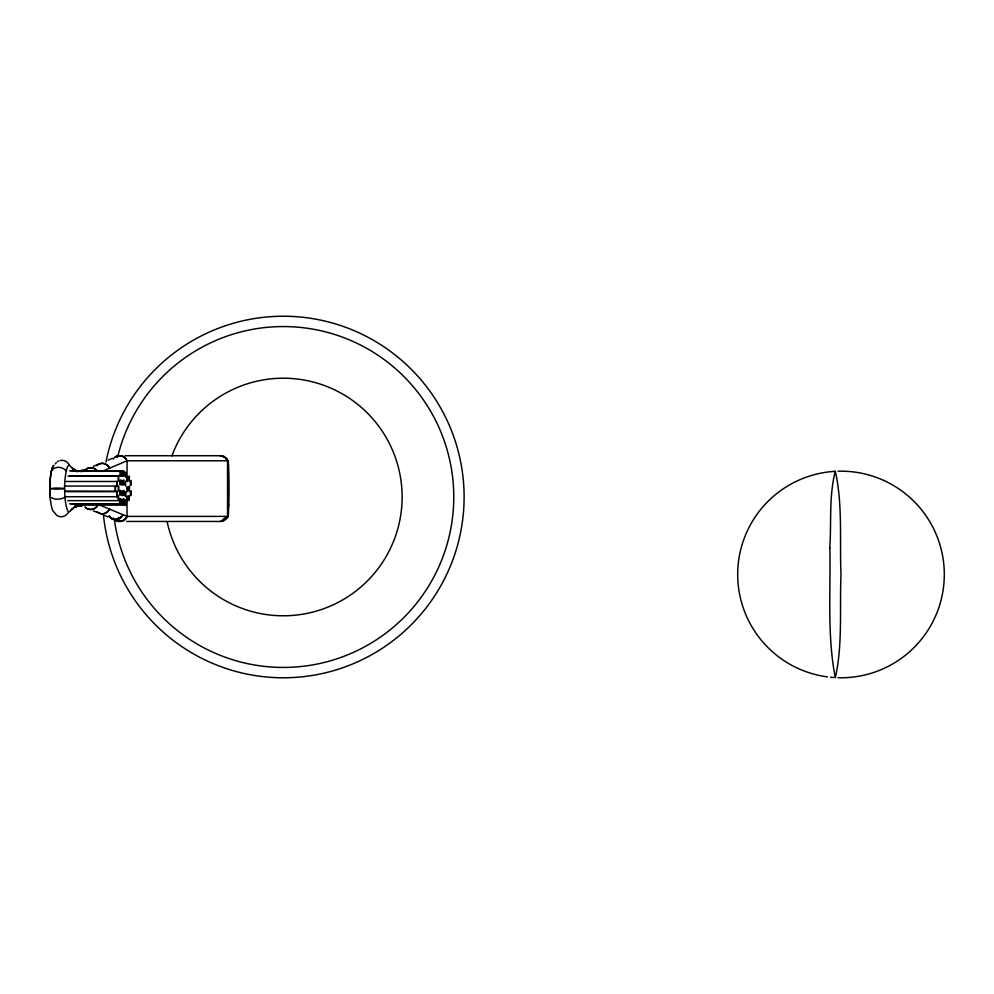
<?xml version="1.0" encoding="UTF-8"?>
<svg xmlns="http://www.w3.org/2000/svg" width="994" height="994" viewBox="0 0 994 994"><rect width="100%" height="100%" fill="white"/><g stroke="black" fill="none" stroke-linecap="round" stroke-linejoin="round"><path stroke-width="1.49" d="M49.737 487.259A26.85 4.659 90 0 1 53.924 465.366A26.95 4.684 -90 0 0 49.725 487.234L50.16 497.298L55.204 499.125A8.362 3.206 -4.2 0 0 62.808 498.267L64.983 497.261L64.548 487.259A26.85 4.659 90 0 1 69.418 465.329L68.661 463.937A8.312 8.176 85.8 0 0 60.386 460.471M101.848 471.479L127.046 460.781L228.297 460.781L228.819 472.312A32.64 1.479 90 0 1 228.819 505.176L228.322 516.395L224.035 519.688A8.611 6.846 3.4 0 1 222.519 520.036M121.964 471.293L121.927 476.35L121.964 471.293L71.406 471.293M69.605 475.915L120.175 475.915L120.634 473.492L120.212 470.858L69.642 470.858M116.857 491.67L116.82 496.727L116.857 491.67L66.3 491.67M113.304 518.023A7.977 7.567 -65.1 0 0 118.137 521.353L122.66 520.819A8.213 8.089 -90 0 0 126.3 517.812L127.046 516.395L127.046 498.789M89.211 509.35L90.765 509.487A8.275 8.089 -70.5 0 0 96.43 507.064L98.22 504.43L127.046 516.395L228.322 516.395L223.923 519.688M108.955 510.133A8.3 7.989 -68.6 0 1 102.307 513.811L100.754 513.662A7.977 7.679 -68.6 0 1 96.816 511.512A7.977 7.704 -67.6 0 0 100.754 513.662L102.307 513.811A8.287 8.002 -67.6 0 0 107.936 511.376L109.738 508.742M110.309 517.402A7.977 7.567 -65.1 0 0 114.211 519.527L115.726 519.663A8.287 7.89 -64.1 0 0 121.318 517.203L123.132 514.581M51.439 470.92L53.949 468.298L56.683 467.428A8.362 6.101 10.8 0 1 64.2 469.069L66.263 470.982M64.983 497.261A26.85 4.659 90 0 0 68.748 511.811L67.952 513.177A8.312 8.076 -47.6 0 1 59.59 516.594L56.745 515.426L53.924 511.885A26.937 4.672 -90 0 1 49.725 489.93M227.564 517.452L227.551 516.395L223.153 519.688L227.551 516.395L227.551 460.781L224.557 457.103L220.034 455.724L125.07 455.724M75.146 507.512L76.128 506.294L71.059 509.748L72.562 509.276M55.329 463.863L56.31 462.645M228.123 505.983L228.819 505.176M225.787 518.371L226.806 517.452M77.979 506.431L80.576 504.666L74.898 507.077L76.476 506.903M57.515 461.663L58.894 460.93M120.212 470.858L120.286 475.853M123.828 471.144L123.691 476.076L123.828 471.144L73.158 471.032M118.448 476.163L118.423 481.22L118.448 476.163L67.89 476.163M116.807 481.481L116.77 486.526L116.807 481.481L66.25 481.481M115.379 486.066L115.341 491.111L115.379 486.066L64.821 486.066M118.497 491.272L118.534 486.215L118.497 491.272L64.784 491.111M118.398 500.641L118.435 495.584L118.398 500.641L67.84 500.641M120.162 503.809L120.199 498.764L120.162 503.809L69.605 503.809M121.914 504.256L121.951 499.199L121.914 504.256L71.357 504.256M123.678 503.983L123.703 498.926L123.678 503.983L73.109 503.983M125.555 505.138L125.592 500.081L125.555 505.138L74.997 505.138M112.384 458.259L108.073 460.222M93.424 466.273L96.903 464.943M116.894 519.303L120.982 517.042L115.366 519.489M50.197 488.427L54.682 489.11A8.362 0.907 -1.1 0 0 62.311 488.874L64.523 488.588L62.311 488.302A8.362 0.907 1.1 0 0 54.682 488.066L50.197 488.75M81.123 470.299L85.733 469.864L88.64 471.094L84.167 469.702M77.383 471.044L78.936 470.895A8.3 8.163 78.3 0 1 82.017 471.529L77.42 471.044M102.283 463.378L100.754 463.515A7.977 7.704 67.6 0 0 96.766 465.689A7.977 7.679 68.6 0 1 100.779 463.502L102.307 463.366A8.287 8.002 67.6 0 1 107.936 465.801L109.738 468.435M66.263 496.727L116.82 496.727M126.549 521.452L220.047 521.452A8.213 8.089 -90 0 0 227.551 516.395A8.138 8.126 -90 0 1 220.047 521.465M68.748 511.811L70.089 511.338A486.464 84.478 90 0 1 76.849 504.902M111.067 518.197L108.992 515.998L112.384 518.905L115.702 519.651A8.3 7.865 -65.1 0 0 122.349 515.973M77.383 506.132L82.017 505.648A8.337 8.2 84.2 0 0 83.446 504.877A8.337 8.2 -78.3 0 1 82.017 505.648L80.551 506.108A8.163 8.039 83.8 0 1 77.433 506.132M85.161 507.151A7.977 7.79 -70.5 0 0 89.187 509.338L90.74 509.487A8.3 8.076 -71.5 0 0 97.449 505.834M220.047 455.724L223.961 456.345L227.576 459.365M112.384 518.905L113.838 519.353M73.916 468.808L72.413 468.336L77.482 471.79L75.283 469.553M96.903 512.233L93.424 510.904M104.345 515.314L108.073 516.955M223.153 456.345L224.557 457.103M69.418 465.329L70.089 465.838A486.464 84.478 90 0 0 75.494 471.243M227.874 464.67L228.583 465.503M225.787 458.122L226.806 459.365M113.304 459.153A7.977 7.567 65.1 0 1 118.137 455.824L122.66 456.358A8.213 8.089 -90 0 1 126.3 459.365L127.046 460.781L127.046 475.989M127.046 516.395A8.337 7.902 -65.1 0 1 122.647 520.819L121.156 521.303A8.213 8.089 -90 0 1 115.093 520.073M127.046 460.781A8.337 7.902 65.1 0 0 122.647 456.358L121.156 455.873A8.213 8.089 -90 0 0 115.093 457.103M126.337 517.824A8.138 7.853 -90 0 1 115.416 520.086M115.416 457.091A8.138 7.853 90 0 1 126.337 459.352M89.211 509.35A7.977 7.766 -71.5 0 1 85.198 507.164M114.186 519.514A7.977 7.592 -64.1 0 1 109.34 516.172M85.161 470.025A7.977 7.79 70.5 0 1 89.187 467.839L90.752 467.689A8.287 8.089 70.5 0 1 96.43 470.112L97.449 471.342A8.3 8.076 71.5 0 0 90.752 467.677L89.187 467.839A7.977 7.766 71.5 0 0 85.198 470.013M102.307 463.366A8.3 7.989 68.6 0 1 108.955 467.043M105.96 462.061A180.771 180.771 0 0 1 388.294 349.826A180.771 180.771 0 0 1 374.129 653.319A180.771 180.771 0 0 1 103.475 515.265M171.875 455.911A118.795 118.795 0 0 1 358.871 405.316A118.795 118.795 0 0 1 344.98 598.537A118.795 118.795 0 0 1 167.141 521.738M117.565 457.327A170.446 170.446 0 0 1 384.442 359.791A170.446 170.446 0 0 1 370.315 643.578A170.446 170.446 0 0 1 114.447 520.011M838.017 471.218A103.301 103.301 0 0 1 944.3 574.47A103.301 103.301 0 0 1 838.017 677.734M833.519 677.498A103.301 103.301 0 0 1 830.524 677.237M827.517 676.889A103.301 103.301 0 0 1 835.022 471.342M829.828 547.744C830.822 590.921 826.983 635.328 835.32 677.771C842.8 644.199 839.545 608.75 840.999 574.47C839.545 540.202 842.8 504.741 835.32 471.181C828.872 495.882 831.469 522.359 829.828 547.744M119.727 481.531C120.324 491.856 121.218 474.56 119.727 481.531M119.702 491.955L120.1 495.223L120.137 490.179L119.702 491.955M121.492 481.978C122.076 492.291 122.97 474.995 121.492 481.978M121.454 492.39C122.038 502.716 122.933 485.407 121.454 492.39M123.244 481.705L123.641 484.973L123.678 479.928L123.244 481.705M123.206 492.117C123.803 502.442 124.697 485.134 123.206 492.117M125.169 473.952C125.753 484.277 126.648 466.981 125.169 473.952M125.12 482.86L125.53 486.128L125.567 481.084L125.12 482.86M125.095 493.272C125.679 503.598 126.573 486.29 125.095 493.272M126.797 478.288C127.381 488.613 128.276 471.305 126.797 478.288M126.872 488.34C127.468 498.665 128.363 481.369 126.872 488.34M126.772 497.708C127.369 508.033 128.263 490.738 126.772 497.708M128.574 477.729C129.158 488.054 130.052 470.746 128.574 477.729M128.648 487.781C129.232 498.106 130.127 480.798 128.648 487.781M128.549 497.149C129.145 507.425 130.04 490.427 128.549 497.149M130.326 482.165C130.922 492.49 131.804 475.182 130.326 482.165M130.376 492.353C130.959 502.678 131.854 485.383 130.376 492.353"/></g></svg>
